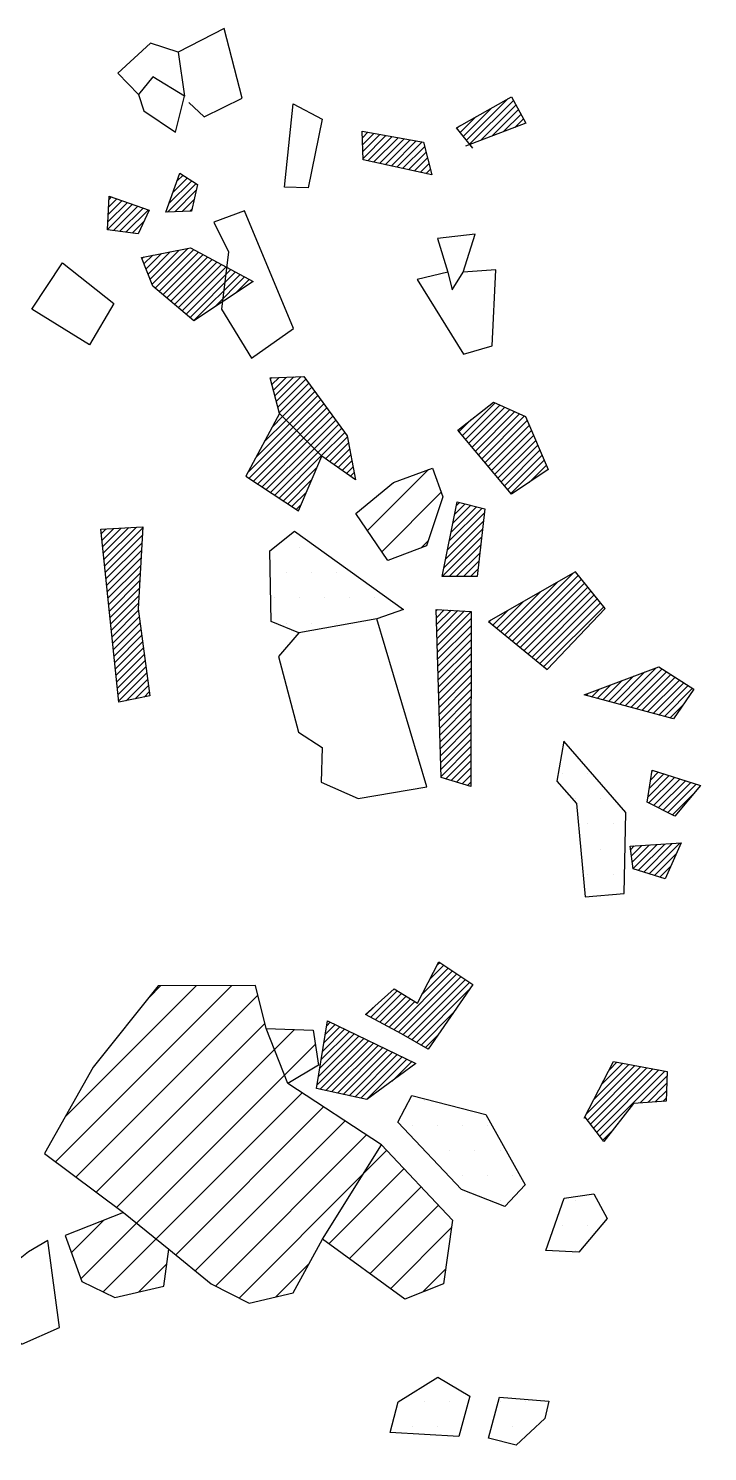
# Model space of a CAD drawing. Header units: metres. Extents: x -2.03 to 0.57, y -19.87 to -14.8.
# Drawn here: x -0.441 to -0.103, y -17.312 to -16.604 of the extents above; entities that cross this region are included whole.
import ezdxf

# ---------------------------------------------------------------- set-up
doc = ezdxf.new("R2010")
doc.units = ezdxf.units.M
doc.header["$LTSCALE"] = 25
doc.header["$MEASUREMENT"] = 0
doc.layers.get('0').update_dxf_attribs({"linetype": 'CONTINUOUS'})
for name, color, linetype in [('FEUER', 1, 'CONTINUOUS'), ('KNOCHEN', 2, 'CONTINUOUS'), ('KNOCHENSCHRAFF', 2, 'CONTINUOUS'), ('STEINE', 4, 'CONTINUOUS'), ('STEINESCHRAFF', 4, 'CONTINUOUS')]:
    doc.layers.add(name, color=color, linetype=linetype)

# ---------------------------------------------------------------- blocks, each defined once
blk = doc.blocks.new('*X5')
at = {"color": 0}
for p, q in [((30, -1682.5), (30, -1682.5)), ((31.25, -1682.5), (31.25, -1682.5)), ((32.5, -1682.5), (32.5, -1682.5)), ((29.375, -1683.75), (29.375, -1683.75)), ((30.625, -1683.75), (30.625, -1683.75)), ((31.875, -1683.75), (31.875, -1683.75)), ((33.125, -1683.75), (33.125, -1683.75)), ((34.375, -1683.75), (34.375, -1683.75)), ((35.625, -1683.75), (35.625, -1683.75)), ((36.875, -1683.75), (36.875, -1683.75)), ((2.5, -1685), (2.5, -1685)), ((3.75, -1685), (3.75, -1685)), ((30, -1685), (30, -1685)), ((31.25, -1685), (31.25, -1685)), ((32.5, -1685), (32.5, -1685)), ((33.75, -1685), (33.75, -1685)), ((35, -1685), (35, -1685)), ((36.25, -1685), (36.25, -1685)), ((37.5, -1685), (37.5, -1685)), ((-31.875, -1686.25), (-31.875, -1686.25)), ((-30.625, -1686.25), (-30.625, -1686.25)), ((1.875, -1686.25), (1.875, -1686.25)), ((3.125, -1686.25), (3.125, -1686.25)), ((4.375, -1686.25), (4.375, -1686.25)), ((30.625, -1686.25), (30.625, -1686.25)), ((31.875, -1686.25), (31.875, -1686.25)), ((33.125, -1686.25), (33.125, -1686.25)), ((34.375, -1686.25), (34.375, -1686.25)), ((35.625, -1686.25), (35.625, -1686.25)), ((36.875, -1686.25), (36.875, -1686.25)), ((-31.25, -1687.5), (-31.25, -1687.5)), ((-30, -1687.5), (-30, -1687.5)), ((-28.75, -1687.5), (-28.75, -1687.5)), ((2.5, -1687.5), (2.5, -1687.5)), ((3.75, -1687.5), (3.75, -1687.5)), ((5, -1687.5), (5, -1687.5)), ((6.25, -1687.5), (6.25, -1687.5)), ((31.25, -1687.5), (31.25, -1687.5)), ((32.5, -1687.5), (32.5, -1687.5)), ((33.75, -1687.5), (33.75, -1687.5)), ((35, -1687.5), (35, -1687.5)), ((36.25, -1687.5), (36.25, -1687.5)), ((-31.875, -1688.75), (-31.875, -1688.75)), ((-30.625, -1688.75), (-30.625, -1688.75)), ((-29.375, -1688.75), (-29.375, -1688.75)), ((-28.125, -1688.75), (-28.125, -1688.75)), ((-26.875, -1688.75), (-26.875, -1688.75)), ((1.875, -1688.75), (1.875, -1688.75)), ((3.125, -1688.75), (3.125, -1688.75)), ((4.375, -1688.75), (4.375, -1688.75)), ((5.625, -1688.75), (5.625, -1688.75)), ((6.875, -1688.75), (6.875, -1688.75)), ((11.875, -1688.75), (11.875, -1688.75)), ((13.125, -1688.75), (13.125, -1688.75)), ((31.875, -1688.75), (31.875, -1688.75)), ((33.125, -1688.75), (33.125, -1688.75)), ((34.375, -1688.75), (34.375, -1688.75)), ((-31.25, -1690), (-31.25, -1690)), ((-30, -1690), (-30, -1690)), ((-28.75, -1690), (-28.75, -1690)), ((2.5, -1690), (2.5, -1690)), ((3.75, -1690), (3.75, -1690)), ((5, -1690), (5, -1690)), ((6.25, -1690), (6.25, -1690)), ((10, -1690), (10, -1690)), ((11.25, -1690), (11.25, -1690)), ((12.5, -1690), (12.5, -1690)), ((13.75, -1690), (13.75, -1690)), ((32.5, -1690), (32.5, -1690)), ((33.75, -1690), (33.75, -1690)), ((1.875, -1691.25), (1.875, -1691.25)), ((3.125, -1691.25), (3.125, -1691.25)), ((4.375, -1691.25), (4.375, -1691.25)), ((5.625, -1691.25), (5.625, -1691.25)), ((6.875, -1691.25), (6.875, -1691.25)), ((8.125, -1691.25), (8.125, -1691.25)), ((9.375, -1691.25), (9.375, -1691.25)), ((10.625, -1691.25), (10.625, -1691.25)), ((11.875, -1691.25), (11.875, -1691.25)), ((13.125, -1691.25), (13.125, -1691.25)), ((14.375, -1691.25), (14.375, -1691.25)), ((33.125, -1691.25), (33.125, -1691.25)), ((2.5, -1692.5), (2.5, -1692.5)), ((3.75, -1692.5), (3.75, -1692.5)), ((5, -1692.5), (5, -1692.5)), ((6.25, -1692.5), (6.25, -1692.5)), ((7.5, -1692.5), (7.5, -1692.5)), ((8.75, -1692.5), (8.75, -1692.5)), ((10, -1692.5), (10, -1692.5)), ((11.25, -1692.5), (11.25, -1692.5)), ((12.5, -1692.5), (12.5, -1692.5)), ((13.75, -1692.5), (13.75, -1692.5)), ((1.875, -1693.75), (1.875, -1693.75)), ((3.125, -1693.75), (3.125, -1693.75)), ((4.375, -1693.75), (4.375, -1693.75)), ((5.625, -1693.75), (5.625, -1693.75)), ((6.875, -1693.75), (6.875, -1693.75)), ((8.125, -1693.75), (8.125, -1693.75)), ((9.375, -1693.75), (9.375, -1693.75)), ((10.625, -1693.75), (10.625, -1693.75)), ((11.875, -1693.75), (11.875, -1693.75)), ((13.125, -1693.75), (13.125, -1693.75)), ((3.75, -1695), (3.75, -1695)), ((7.5, -1695), (7.5, -1695)), ((8.75, -1695), (8.75, -1695)), ((10, -1695), (10, -1695)), ((11.25, -1695), (11.25, -1695)), ((12.5, -1695), (12.5, -1695)), ((13.75, -1695), (13.75, -1695)), ((8.125, -1696.25), (8.125, -1696.25)), ((9.375, -1696.25), (9.375, -1696.25)), ((10.625, -1696.25), (10.625, -1696.25)), ((11.875, -1696.25), (11.875, -1696.25)), ((-17.5, -1697.5), (-17.5, -1697.5)), ((-16.25, -1697.5), (-16.25, -1697.5)), ((11.25, -1697.5), (11.25, -1697.5)), ((12.5, -1697.5), (12.5, -1697.5)), ((13.75, -1697.5), (13.75, -1697.5)), ((-16.875, -1698.75), (-16.875, -1698.75)), ((-15.625, -1698.75), (-15.625, -1698.75)), ((5.625, -1698.75), (5.625, -1698.75)), ((10.625, -1698.75), (10.625, -1698.75)), ((11.875, -1698.75), (11.875, -1698.75)), ((13.125, -1698.75), (13.125, -1698.75)), ((14.375, -1698.75), (14.375, -1698.75)), ((15.625, -1698.75), (15.625, -1698.75)), ((16.875, -1698.75), (16.875, -1698.75)), ((18.125, -1698.75), (18.125, -1698.75)), ((19.375, -1698.75), (19.375, -1698.75)), ((20.625, -1698.75), (20.625, -1698.75)), ((-16.25, -1700), (-16.25, -1700)), ((-15, -1700), (-15, -1700)), ((5, -1700), (5, -1700)), ((6.25, -1700), (6.25, -1700)), ((7.5, -1700), (7.5, -1700)), ((11.25, -1700), (11.25, -1700)), ((12.5, -1700), (12.5, -1700)), ((13.75, -1700), (13.75, -1700)), ((15, -1700), (15, -1700)), ((16.25, -1700), (16.25, -1700)), ((17.5, -1700), (17.5, -1700)), ((18.75, -1700), (18.75, -1700)), ((20, -1700), (20, -1700)), ((21.25, -1700), (21.25, -1700)), ((-15.625, -1701.25), (-15.625, -1701.25)), ((4.375, -1701.25), (4.375, -1701.25)), ((5.625, -1701.25), (5.625, -1701.25)), ((6.875, -1701.25), (6.875, -1701.25)), ((11.875, -1701.25), (11.875, -1701.25)), ((13.125, -1701.25), (13.125, -1701.25)), ((14.375, -1701.25), (14.375, -1701.25)), ((15.625, -1701.25), (15.625, -1701.25)), ((16.875, -1701.25), (16.875, -1701.25)), ((18.125, -1701.25), (18.125, -1701.25)), ((19.375, -1701.25), (19.375, -1701.25)), ((20.625, -1701.25), (20.625, -1701.25)), ((21.875, -1701.25), (21.875, -1701.25)), ((-16.25, -1702.5), (-16.25, -1702.5)), ((-15, -1702.5), (-15, -1702.5)), ((5, -1702.5), (5, -1702.5)), ((6.25, -1702.5), (6.25, -1702.5)), ((7.5, -1702.5), (7.5, -1702.5)), ((12.5, -1702.5), (12.5, -1702.5)), ((13.75, -1702.5), (13.75, -1702.5)), ((15, -1702.5), (15, -1702.5)), ((16.25, -1702.5), (16.25, -1702.5)), ((17.5, -1702.5), (17.5, -1702.5)), ((18.75, -1702.5), (18.75, -1702.5)), ((20, -1702.5), (20, -1702.5)), ((21.25, -1702.5), (21.25, -1702.5)), ((4.375, -1703.75), (4.375, -1703.75)), ((5.625, -1703.75), (5.625, -1703.75)), ((6.875, -1703.75), (6.875, -1703.75)), ((8.125, -1703.75), (8.125, -1703.75)), ((13.125, -1703.75), (13.125, -1703.75)), ((14.375, -1703.75), (14.375, -1703.75)), ((15.625, -1703.75), (15.625, -1703.75)), ((16.875, -1703.75), (16.875, -1703.75)), ((18.125, -1703.75), (18.125, -1703.75)), ((19.375, -1703.75), (19.375, -1703.75)), ((20.625, -1703.75), (20.625, -1703.75)), ((21.875, -1703.75), (21.875, -1703.75)), ((5, -1705), (5, -1705)), ((6.25, -1705), (6.25, -1705)), ((7.5, -1705), (7.5, -1705)), ((13.75, -1705), (13.75, -1705)), ((15, -1705), (15, -1705)), ((16.25, -1705), (16.25, -1705)), ((17.5, -1705), (17.5, -1705)), ((18.75, -1705), (18.75, -1705)), ((20, -1705), (20, -1705)), ((21.25, -1705), (21.25, -1705)), ((4.375, -1706.25), (4.375, -1706.25)), ((5.625, -1706.25), (5.625, -1706.25)), ((6.875, -1706.25), (6.875, -1706.25)), ((8.125, -1706.25), (8.125, -1706.25)), ((14.375, -1706.25), (14.375, -1706.25)), ((15.625, -1706.25), (15.625, -1706.25)), ((16.875, -1706.25), (16.875, -1706.25)), ((18.125, -1706.25), (18.125, -1706.25)), ((19.375, -1706.25), (19.375, -1706.25)), ((20.625, -1706.25), (20.625, -1706.25)), ((21.875, -1706.25), (21.875, -1706.25)), ((5, -1707.5), (5, -1707.5)), ((6.25, -1707.5), (6.25, -1707.5)), ((7.5, -1707.5), (7.5, -1707.5)), ((16.25, -1707.5), (16.25, -1707.5)), ((17.5, -1707.5), (17.5, -1707.5)), ((18.75, -1707.5), (18.75, -1707.5)), ((20, -1707.5), (20, -1707.5)), ((21.25, -1707.5), (21.25, -1707.5)), ((18.125, -1708.75), (18.125, -1708.75)), ((19.375, -1708.75), (19.375, -1708.75)), ((-24.375, -1713.75), (-24.375, -1713.75)), ((-25, -1715), (-25, -1715)), ((-23.75, -1715), (-23.75, -1715)), ((-22.5, -1715), (-22.5, -1715)), ((-21.25, -1715), (-21.25, -1715)), ((-24.375, -1716.25), (-24.375, -1716.25)), ((-23.125, -1716.25), (-23.125, -1716.25)), ((-21.875, -1716.25), (-21.875, -1716.25)), ((-20.625, -1716.25), (-20.625, -1716.25)), ((-22.5, -1717.5), (-22.5, -1717.5)), ((-21.25, -1717.5), (-21.25, -1717.5)), ((-20, -1717.5), (-20, -1717.5)), ((-20.625, -1718.75), (-20.625, -1718.75)), ((-16.875, -1718.75), (-16.875, -1718.75)), ((-17.5, -1720), (-17.5, -1720)), ((-16.25, -1720), (-16.25, -1720)), ((-16.875, -1721.25), (-16.875, -1721.25)), ((1.25, -1727.5), (1.25, -1727.5)), ((-25.625, -1728.75), (-25.625, -1728.75)), ((-24.375, -1728.75), (-24.375, -1728.75)), ((-23.125, -1728.75), (-23.125, -1728.75)), ((-20.625, -1728.75), (-20.625, -1728.75)), ((-19.375, -1728.75), (-19.375, -1728.75)), ((0.625, -1728.75), (0.625, -1728.75)), ((1.875, -1728.75), (1.875, -1728.75)), ((-25, -1730), (-25, -1730)), ((-23.75, -1730), (-23.75, -1730)), ((-20, -1730), (-20, -1730)), ((-10.625, -1741.25), (-10.625, -1741.25)), ((-10, -1742.5), (-10, -1742.5)), ((-10.625, -1743.75), (-10.625, -1743.75)), ((-9.375, -1743.75), (-9.375, -1743.75))]:
    blk.add_line(p, q, dxfattribs=at)
blk = doc.blocks.new('*X23')
at = {"color": 0}
for p, q in [((-22.499, -1680.664), (-20.873, -1679.039)), ((-22.338, -1680.857), (-20.629, -1679.148)), ((-22.178, -1681.05), (-20.384, -1679.257)), ((-22.017, -1681.243), (-20.139, -1679.366)), ((-21.856, -1681.436), (-19.895, -1679.475)), ((-21.695, -1681.628), (-19.65, -1679.583)), ((-21.535, -1681.821), (-19.406, -1679.692)), ((-22.66, -1680.472), (-22.059, -1679.871)), ((-21.374, -1682.014), (-19.276, -1679.916)), ((-21.213, -1682.207), (-19.169, -1680.163)), ((-21.052, -1682.4), (-19.063, -1680.411)), ((-20.892, -1682.593), (-18.957, -1680.658)), ((-20.731, -1682.785), (-18.851, -1680.906)), ((-20.57, -1682.978), (-18.745, -1681.153)), ((-20.409, -1683.171), (-18.639, -1681.4)), ((-20.249, -1683.364), (-18.533, -1681.648)), ((-20.088, -1683.557), (-18.427, -1681.895)), ((-19.174, -1682.996), (-18.32, -1682.143)), ((-23.239, -1686.354), (-21.405, -1684.52)), ((-23.151, -1685.912), (-21.517, -1684.278)), ((-23.062, -1685.47), (-21.799, -1684.207)), ((-22.974, -1685.028), (-22.081, -1684.135)), ((-22.885, -1684.586), (-22.363, -1684.064)), ((-22.796, -1684.144), (-22.645, -1683.992)), ((-23.416, -1687.239), (-21.498, -1685.32)), ((-23.328, -1686.796), (-21.452, -1684.92)), ((-23.505, -1687.681), (-21.544, -1685.72)), ((-23.159, -1687.689), (-21.591, -1686.12)), ((-22.804, -1687.687), (-21.637, -1686.52)), ((-22.449, -1687.685), (-21.684, -1686.92)), ((-22.093, -1687.683), (-21.73, -1687.32)), ((-20.2, -1690.74), (-16.964, -1687.504)), ((-20.395, -1690.581), (-17.788, -1687.975)), ((-20.005, -1690.899), (-16.734, -1687.628)), ((-19.811, -1691.058), (-16.576, -1687.823)), ((-19.616, -1691.217), (-16.417, -1688.017)), ((-19.421, -1691.375), (-16.258, -1688.212)), ((-20.784, -1690.263), (-19.438, -1688.917)), ((-20.589, -1690.422), (-18.613, -1688.446)), ((-19.227, -1691.534), (-16.1, -1688.407)), ((-19.032, -1691.693), (-15.941, -1688.602)), ((-18.837, -1691.852), (-15.783, -1688.797)), ((-23.803, -1689.393), (-23.738, -1689.328)), ((-23.793, -1689.736), (-23.402, -1689.346)), ((-23.783, -1690.08), (-23.067, -1689.364)), ((-23.773, -1690.423), (-22.731, -1689.382)), ((-23.762, -1690.767), (-22.396, -1689.4)), ((-23.752, -1691.11), (-22.07, -1689.428)), ((-20.979, -1690.104), (-20.262, -1689.388)), ((-18.643, -1692.011), (-15.624, -1688.992)), ((-18.448, -1692.17), (-15.465, -1689.187)), ((-23.742, -1691.454), (-22.07, -1689.782)), ((-23.732, -1691.797), (-22.07, -1690.135)), ((-21.173, -1689.945), (-21.087, -1689.859)), ((-23.722, -1692.141), (-22.071, -1690.489)), ((-23.712, -1692.484), (-22.071, -1690.843)), ((-23.702, -1692.828), (-22.071, -1691.197)), ((-23.692, -1693.171), (-22.072, -1691.551)), ((-23.682, -1693.514), (-22.072, -1691.905)), ((-23.672, -1693.858), (-22.072, -1692.259)), ((-14.95, -1693.975), (-13.412, -1692.437)), ((-14.672, -1694.051), (-12.846, -1692.224)), ((-14.394, -1694.126), (-12.552, -1692.285)), ((-14.116, -1694.201), (-12.337, -1692.423)), ((-23.662, -1694.201), (-22.073, -1692.612)), ((-23.652, -1694.545), (-22.073, -1692.966)), ((-15.785, -1693.75), (-15.11, -1693.075)), ((-15.507, -1693.825), (-14.544, -1692.862)), ((-15.229, -1693.9), (-13.978, -1692.649)), ((-13.837, -1694.277), (-12.121, -1692.561)), ((-13.559, -1694.352), (-11.906, -1692.699)), ((-13.281, -1694.427), (-11.69, -1692.837)), ((-13.002, -1694.502), (-11.475, -1692.975)), ((-12.724, -1694.578), (-11.259, -1693.113)), ((-23.641, -1694.888), (-22.073, -1693.32)), ((-23.631, -1695.232), (-22.074, -1693.674)), ((-16.342, -1693.599), (-16.243, -1693.5)), ((-16.063, -1693.674), (-15.676, -1693.287)), ((-12.446, -1694.653), (-11.043, -1693.25)), ((-23.621, -1695.575), (-22.074, -1694.028)), ((-23.611, -1695.919), (-22.074, -1694.382)), ((-12.168, -1694.728), (-11.517, -1694.078)), ((-23.601, -1696.262), (-22.075, -1694.736)), ((-23.591, -1696.606), (-22.075, -1695.09)), ((-23.581, -1696.949), (-22.075, -1695.443)), ((-23.571, -1697.293), (-22.075, -1695.797)), ((-23.561, -1697.636), (-22.076, -1696.151)), ((-23.331, -1697.759), (-22.076, -1696.505)), ((-23.06, -1697.842), (-22.076, -1696.859)), ((-22.789, -1697.925), (-22.077, -1697.213)), ((-13.126, -1697.808), (-12.746, -1697.427)), ((-13.061, -1697.389), (-13.015, -1697.343)), ((-22.518, -1698.007), (-22.077, -1697.567)), ((-22.247, -1698.09), (-22.077, -1697.92)), ((-13.257, -1698.646), (-12.207, -1697.596)), ((-13.215, -1698.957), (-11.938, -1697.681)), ((-13.192, -1698.227), (-12.476, -1697.512)), ((-12.981, -1699.077), (-11.669, -1697.765)), ((-12.747, -1699.197), (-11.4, -1697.85)), ((-12.513, -1699.317), (-11.131, -1697.934)), ((-12.28, -1699.436), (-10.862, -1698.018)), ((-12.046, -1699.556), (-11.009, -1698.519)), ((-13.475, -1702.399), (-12.051, -1700.975)), ((-13.206, -1702.484), (-11.673, -1700.951)), ((-14.131, -1701.287), (-13.941, -1701.098)), ((-14.087, -1701.597), (-13.563, -1701.074)), ((-14.043, -1701.907), (-13.185, -1701.049)), ((-13.999, -1702.217), (-12.807, -1701.024)), ((-13.743, -1702.314), (-12.429, -1701)), ((-12.938, -1702.569), (-11.845, -1701.476)), ((-12.669, -1702.655), (-12.135, -1702.12)), ((-25.919, -1710.248), (-22.991, -1707.319)), ((-24.495, -1708.47), (-23.204, -1707.178)), ((-24.114, -1707.735), (-23.417, -1707.038)), ((-23.733, -1707.001), (-23.63, -1706.897)), ((-25.689, -1710.371), (-22.777, -1707.459)), ((-25.461, -1710.496), (-22.564, -1707.6)), ((-25.236, -1710.625), (-22.351, -1707.74)), ((-25.011, -1710.753), (-22.138, -1707.881)), ((-27.07, -1709.631), (-25.746, -1708.306)), ((-26.84, -1709.754), (-25.525, -1708.439)), ((-26.61, -1709.877), (-25.304, -1708.572)), ((-26.38, -1710.001), (-25.083, -1708.705)), ((-24.785, -1710.882), (-22.172, -1708.268)), ((-27.3, -1709.507), (-26.91, -1709.117)), ((-26.15, -1710.124), (-24.863, -1708.838)), ((-24.56, -1711.01), (-22.963, -1709.413)), ((-29.387, -1710.887), (-28.603, -1710.103)), ((-29.319, -1710.465), (-28.841, -1709.988)), ((-29.251, -1710.044), (-29.08, -1709.873)), ((-29.728, -1712.995), (-27.41, -1710.678)), ((-29.66, -1712.574), (-27.649, -1710.563)), ((-29.593, -1713.214), (-27.171, -1710.793)), ((-29.591, -1712.152), (-27.887, -1710.448)), ((-29.523, -1711.73), (-28.126, -1710.333)), ((-29.455, -1711.309), (-28.364, -1710.218)), ((-24.335, -1711.138), (-23.754, -1710.557)), ((-29.303, -1713.278), (-26.933, -1710.908)), ((-29.013, -1713.341), (-26.694, -1711.023)), ((-28.723, -1713.405), (-26.456, -1711.138)), ((-28.433, -1713.468), (-26.217, -1711.253)), ((-28.143, -1713.532), (-25.979, -1711.368)), ((-27.853, -1713.596), (-25.74, -1711.483)), ((-27.563, -1713.659), (-25.502, -1711.598)), ((-27.273, -1713.723), (-25.263, -1711.713)), ((-25.996, -1712.8), (-25.025, -1711.828)), ((-16.337, -1714.454), (-13.911, -1712.027)), ((-16.271, -1714.741), (-13.613, -1712.083)), ((-16.118, -1714.942), (-13.315, -1712.139)), ((-15.966, -1715.143), (-13.017, -1712.195)), ((-15.952, -1713.716), (-14.208, -1711.972)), ((-15.813, -1715.344), (-12.719, -1712.25)), ((-15.661, -1715.546), (-12.421, -1712.306)), ((-15.568, -1712.978), (-14.506, -1711.916)), ((-15.183, -1712.239), (-14.804, -1711.86)), ((-13.655, -1713.893), (-12.321, -1712.559)), ((-13.276, -1713.868), (-12.332, -1712.924)), ((-12.897, -1713.842), (-12.343, -1713.288)), ((-12.518, -1713.817), (-12.353, -1713.652)), ((-15.508, -1715.747), (-15.07, -1715.308))]:
    blk.add_line(p, q, dxfattribs=at)
blk = doc.blocks.new('*X26')
at = {"color": 0}
for p, q in [((-22.297, -1665.967), (-20.223, -1663.893)), ((-22.139, -1666.162), (-19.956, -1663.979)), ((-22.613, -1665.576), (-21.838, -1664.801)), ((-22.455, -1665.771), (-21.031, -1664.347)), ((-21.603, -1665.98), (-19.831, -1664.208)), ((-21.034, -1665.765), (-19.706, -1664.437)), ((-20.465, -1665.549), (-19.582, -1664.666)), ((-22.771, -1665.38), (-22.645, -1665.254)), ((-19.897, -1665.334), (-19.457, -1664.894)), ((-27.481, -1665.847), (-27.204, -1665.57)), ((-27.467, -1666.187), (-26.904, -1665.624)), ((-27.453, -1666.527), (-26.604, -1665.677)), ((-27.439, -1666.866), (-26.304, -1665.731)), ((-27.215, -1666.995), (-26.004, -1665.784)), ((-26.924, -1667.059), (-25.703, -1665.838)), ((-26.634, -1667.122), (-25.403, -1665.891)), ((-26.344, -1667.185), (-25.103, -1665.945)), ((-26.054, -1667.249), (-24.803, -1665.998)), ((-25.764, -1667.312), (-24.503, -1666.052)), ((-25.474, -1667.376), (-24.376, -1666.278)), ((-25.184, -1667.439), (-24.304, -1666.56)), ((-24.894, -1667.503), (-24.232, -1666.841)), ((-24.603, -1667.566), (-24.16, -1667.123)), ((-24.313, -1667.63), (-24.088, -1667.405)), ((-37.187, -1669.543), (-35.762, -1668.118)), ((-37.113, -1669.115), (-35.977, -1667.98)), ((-36.911, -1668.56), (-36.193, -1667.842)), ((-36.71, -1668.005), (-36.409, -1667.704)), ((-24.023, -1667.693), (-24.016, -1667.686)), ((-40.15, -1670.032), (-39.18, -1669.061)), ((-40.13, -1669.657), (-39.442, -1668.969)), ((-40.109, -1669.283), (-39.703, -1668.877)), ((-40.088, -1668.908), (-39.964, -1668.785)), ((-36.816, -1669.526), (-35.765, -1668.475)), ((-36.446, -1669.509), (-35.868, -1668.931)), ((-40.171, -1670.406), (-38.919, -1669.154)), ((-39.878, -1670.466), (-38.658, -1669.246)), ((-39.564, -1670.506), (-38.397, -1669.338)), ((-39.251, -1670.546), (-38.135, -1669.431)), ((-36.076, -1669.493), (-35.971, -1669.388)), ((-38.937, -1670.586), (-38.342, -1669.991)), ((-38.453, -1671.87), (-38.356, -1671.773)), ((-38.352, -1672.123), (-37.918, -1671.688)), ((-38.252, -1672.375), (-37.48, -1671.604)), ((-38.151, -1672.628), (-37.042, -1671.52)), ((-38.05, -1672.881), (-36.604, -1671.435)), ((-37.949, -1673.134), (-36.166, -1671.351)), ((-37.789, -1673.327), (-35.874, -1671.412)), ((-37.597, -1673.489), (-35.644, -1671.535)), ((-37.405, -1673.651), (-35.413, -1671.658)), ((-37.213, -1673.812), (-35.183, -1671.782)), ((-37.021, -1673.974), (-34.953, -1671.905)), ((-36.829, -1674.135), (-34.722, -1672.028)), ((-36.637, -1674.297), (-34.492, -1672.151)), ((-36.445, -1674.458), (-34.261, -1672.274)), ((-36.253, -1674.62), (-34.031, -1672.397)), ((-36.061, -1674.781), (-33.801, -1672.521)), ((-35.869, -1674.943), (-33.57, -1672.644)), ((-34.843, -1674.27), (-33.34, -1672.767)), ((-33.796, -1673.577), (-33.109, -1672.89)), ((-32.059, -1677.85), (-31.991, -1677.782)), ((-31.985, -1678.13), (-31.624, -1677.769)), ((-31.912, -1678.41), (-31.258, -1677.756)), ((-31.838, -1678.69), (-30.892, -1677.743)), ((-31.765, -1678.97), (-30.525, -1677.73)), ((-31.691, -1679.25), (-30.297, -1677.856)), ((-31.618, -1679.53), (-30.148, -1678.06)), ((-31.456, -1679.722), (-29.998, -1678.264)), ((-31.28, -1679.9), (-29.849, -1678.468)), ((-31.105, -1680.078), (-29.699, -1678.672)), ((-30.929, -1680.256), (-29.55, -1678.877)), ((-31.958, -1680.224), (-31.456, -1679.722)), ((-30.754, -1680.434), (-29.401, -1679.081)), ((-30.578, -1680.612), (-29.251, -1679.285)), ((-30.403, -1680.79), (-29.102, -1679.489)), ((-30.227, -1680.968), (-28.953, -1679.693)), ((-33.177, -1682.503), (-30.929, -1680.256)), ((-32.77, -1681.743), (-31.105, -1680.078)), ((-32.364, -1680.984), (-31.28, -1679.9)), ((-30.052, -1681.146), (-28.803, -1679.897)), ((-29.876, -1681.324), (-28.654, -1680.102)), ((-29.701, -1681.502), (-28.504, -1680.306)), ((-33.115, -1682.795), (-30.754, -1680.434)), ((-32.901, -1682.935), (-30.578, -1680.612)), ((-32.688, -1683.076), (-30.403, -1680.79)), ((-32.475, -1683.216), (-30.227, -1680.968)), ((-29.525, -1681.68), (-28.355, -1680.51)), ((-29.32, -1681.828), (-28.224, -1680.732)), ((-29.111, -1681.973), (-28.167, -1681.029)), ((-32.262, -1683.357), (-30.052, -1681.146)), ((-32.049, -1683.497), (-29.876, -1681.324)), ((-31.836, -1683.638), (-29.701, -1681.502)), ((-31.623, -1683.778), (-29.525, -1681.68)), ((-28.901, -1682.117), (-28.11, -1681.326)), ((-28.692, -1682.261), (-28.054, -1681.623)), ((-31.41, -1683.919), (-29.74, -1682.249)), ((-28.483, -1682.406), (-27.997, -1681.92)), ((-28.274, -1682.55), (-27.94, -1682.216)), ((-28.064, -1682.694), (-27.883, -1682.513)), ((-31.197, -1684.059), (-30.005, -1682.867)), ((-27.855, -1682.838), (-27.827, -1682.81)), ((-30.984, -1684.2), (-30.269, -1683.485)), ((-30.771, -1684.34), (-30.534, -1684.103)), ((-40.481, -1685.565), (-40.227, -1685.311)), ((-40.448, -1685.885), (-39.853, -1685.291)), ((-40.414, -1686.205), (-39.48, -1685.271)), ((-40.38, -1686.525), (-39.106, -1685.251)), ((-40.346, -1686.844), (-38.733, -1685.231)), ((-40.313, -1687.164), (-38.419, -1685.271)), ((-40.279, -1687.484), (-38.44, -1685.646)), ((-40.245, -1687.804), (-38.462, -1686.021)), ((-40.211, -1688.124), (-38.484, -1686.396)), ((-40.177, -1688.443), (-38.505, -1686.771)), ((-40.144, -1688.763), (-38.527, -1687.146)), ((-40.11, -1689.083), (-38.548, -1687.521)), ((-40.076, -1689.403), (-38.57, -1687.896)), ((-40.042, -1689.722), (-38.591, -1688.272)), ((-40.009, -1690.042), (-38.613, -1688.647)), ((-39.975, -1690.362), (-38.635, -1689.022)), ((-39.941, -1690.682), (-38.639, -1689.38)), ((-39.907, -1691.002), (-38.597, -1689.692)), ((-39.874, -1691.321), (-38.555, -1690.003)), ((-39.84, -1691.641), (-38.513, -1690.315)), ((-39.806, -1691.961), (-38.472, -1690.627)), ((-39.772, -1692.281), (-38.43, -1690.938)), ((-39.738, -1692.601), (-38.388, -1691.25)), ((-39.705, -1692.92), (-38.346, -1691.561)), ((-39.671, -1693.24), (-38.304, -1691.873)), ((-39.637, -1693.56), (-38.262, -1692.185)), ((-39.603, -1693.88), (-38.22, -1692.496)), ((-39.24, -1693.87), (-38.178, -1692.808)), ((-38.795, -1693.779), (-38.136, -1693.12)), ((-38.35, -1693.687), (-38.094, -1693.431))]:
    blk.add_line(p, q, dxfattribs=at)
blk = doc.blocks.new('*X38')
at = {"color": 0}
for p, q in [((-27.231, -1685.396), (-24.196, -1682.361)), ((-26.514, -1686.448), (-23.556, -1683.489)), ((-1.815, -1686.497), (-0.094, -1684.776)), ((-1.531, -1687.981), (1.289, -1685.16)), ((-24.572, -1686.273), (-24.19, -1685.891)), ((-0.546, -1688.763), (1.518, -1686.699)), ((0.943, -1689.042), (1.289, -1688.697)), ((-42.751, -1716.826), (-33.971, -1708.046)), ((-42.286, -1714.594), (-35.748, -1708.055)), ((-41.738, -1717.581), (-32.676, -1708.519)), ((-38.101, -1708.641), (-37.524, -1708.064)), ((-40.725, -1718.336), (-32.33, -1709.941)), ((-31.856, -1711.235), (-30.857, -1710.235)), ((-39.713, -1719.091), (-31.856, -1711.235)), ((-31.356, -1712.502), (-29.819, -1710.965)), ((-38.724, -1719.87), (-31.356, -1712.502)), ((-37.747, -1720.661), (-30.478, -1713.392)), ((-36.772, -1721.454), (-29.408, -1714.09)), ((-35.801, -1722.251), (-28.338, -1714.788)), ((-34.792, -1723.01), (-27.268, -1715.486)), ((3.96, -1719.613), (7.928, -1715.645)), ((-27.435, -1717.42), (-26.264, -1716.249)), ((3.798, -1721.542), (9.284, -1716.056)), ((-29.152, -1720.905), (-25.407, -1717.16)), ((3.694, -1723.414), (9.987, -1717.121)), ((-33.619, -1723.605), (-27.435, -1717.42)), ((-28.13, -1721.65), (-24.549, -1718.07)), ((4.474, -1724.402), (10.69, -1718.186)), ((-27.108, -1722.396), (-23.692, -1718.981)), ((-41.962, -1721.34), (-40.356, -1719.734)), ((-41.493, -1722.639), (-38.724, -1719.87)), ((-26.086, -1723.142), (-23.043, -1720.099)), ((-40.384, -1723.299), (-37.747, -1720.661)), ((-38.625, -1723.307), (-37.211, -1721.893)), ((-31.786, -1723.539), (-30.131, -1721.884)), ((-24.489, -1723.313), (-23.331, -1722.155))]:
    blk.add_line(p, q, dxfattribs=at)

msp = doc.modelspace()

# ---------------------------------------------------------------- linework, layer by layer
at = {"layer": 'KNOCHEN'}
for points in [[(-0.2198, -16.66358), (-0.22802, -16.65342), (-0.20054, -16.63798), (-0.19334, -16.65121), (-0.22338, -16.66258)], [(-0.27436, -16.66947), (-0.27494, -16.65519), (-0.2443, -16.66065), (-0.24014, -16.67695), (-0.27436, -16.66947)], [(-0.37269, -16.69546), (-0.36564, -16.67604), (-0.35694, -16.68161), (-0.35994, -16.69489), (-0.37269, -16.69546)], [(-0.40172, -16.70428), (-0.40079, -16.68744), (-0.38086, -16.69448), (-0.38641, -16.70624), (-0.40172, -16.70428)], [(-0.35865, -16.74947), (-0.37914, -16.73223), (-0.38482, -16.71797), (-0.36036, -16.71326), (-0.32916, -16.72994), (-0.35865, -16.74947)], [(-0.31608, -16.79568), (-0.32076, -16.77785), (-0.30392, -16.77726), (-0.28235, -16.80674), (-0.27816, -16.82865), (-0.29505, -16.817)], [(-0.20058, -16.83592), (-0.22727, -16.80391), (-0.20948, -16.79005), (-0.19363, -16.79711), (-0.18228, -16.82359), (-0.20058, -16.83592)], [(-0.31608, -16.79568), (-0.33276, -16.82688), (-0.30665, -16.8441), (-0.29505, -16.817), (-0.31608, -16.79568)], [(-0.21772, -16.87682), (-0.23507, -16.8769), (-0.2276, -16.83963), (-0.21381, -16.84313), (-0.21772, -16.87682)], [(-0.39597, -16.93943), (-0.40507, -16.85326), (-0.38416, -16.85214), (-0.3865, -16.89296), (-0.38068, -16.93629), (-0.39597, -16.93943)], [(-0.1828, -16.92307), (-0.15388, -16.89283), (-0.16876, -16.87453), (-0.212, -16.89924), (-0.1828, -16.92307)], [(-0.23559, -16.9769), (-0.23805, -16.89324), (-0.2207, -16.89418), (-0.22078, -16.98141), (-0.23559, -16.9769)], [(-0.16438, -16.93573), (-0.1272, -16.92177), (-0.1098, -16.93291), (-0.11993, -16.94775), (-0.16438, -16.93573)], [(-0.13299, -16.98914), (-0.13052, -16.97331), (-0.1065, -16.98085), (-0.11918, -16.99621), (-0.13299, -16.98914)], [(-0.13997, -17.02234), (-0.14155, -17.01112), (-0.11606, -17.00946), (-0.12413, -17.02736), (-0.13997, -17.02234)], [(-0.24206, -17.11212), (-0.25536, -17.10453), (-0.27327, -17.09493), (-0.25905, -17.0821), (-0.24728, -17.08919), (-0.23667, -17.06873), (-0.21978, -17.07987), (-0.24206, -17.11212), (-0.24206, -17.11212)], [(-0.29757, -17.13178), (-0.29213, -17.09808), (-0.24815, -17.11929), (-0.27255, -17.13727), (-0.29757, -17.13178)], [(-0.16435, -17.14642), (-0.1497, -17.11829), (-0.12314, -17.12326), (-0.12358, -17.13806), (-0.1399, -17.13916), (-0.1546, -17.15811), (-0.16384, -17.14591)]]:
    msp.add_lwpolyline(points, dxfattribs=at)
at = {"layer": 'STEINE'}
for points in [[(-0.36123, -16.64082), (-0.35354, -16.64792), (-0.33471, -16.63865), (-0.34356, -16.604), (-0.36645, -16.61585), (-0.36328, -16.63777)], [(-0.36645, -16.61585), (-0.38025, -16.61133), (-0.3965, -16.6262), (-0.38624, -16.63686)], [(-0.38624, -16.63686), (-0.38365, -16.64501), (-0.36779, -16.65565), (-0.36328, -16.63777), (-0.37915, -16.62815), (-0.38624, -16.63686)], [(-0.31357, -16.68293), (-0.30919, -16.64158), (-0.29487, -16.64916), (-0.30184, -16.68338), (-0.31357, -16.68293)], [(-0.3449, -16.74379), (-0.32999, -16.7682), (-0.30914, -16.7533), (-0.33341, -16.69476), (-0.34869, -16.70045), (-0.34147, -16.7152), (-0.3449, -16.74379)], [(-0.23225, -16.72537), (-0.23017, -16.73404), (-0.2246, -16.72534), (-0.21857, -16.70643), (-0.23743, -16.70857), (-0.23225, -16.72537)], [(-0.41062, -16.76146), (-0.43928, -16.74375), (-0.42409, -16.72072), (-0.39848, -16.74099), (-0.41062, -16.76146)], [(-0.23225, -16.72537), (-0.24754, -16.72902), (-0.22439, -16.76615), (-0.21013, -16.762), (-0.20828, -16.72424), (-0.2246, -16.72534)], [(-0.26215, -16.86888), (-0.27808, -16.84549), (-0.25928, -16.83009), (-0.23993, -16.82285), (-0.23476, -16.83711), (-0.2428, -16.86164), (-0.26215, -16.86888)], [(-0.30635, -16.90481), (-0.32015, -16.89926), (-0.32084, -16.86407), (-0.30864, -16.85431), (-0.25437, -16.89332), (-0.26761, -16.89798)], [(-0.30635, -16.90481), (-0.3165, -16.91659), (-0.30662, -16.95429), (-0.29484, -16.96189), (-0.29527, -16.97923), (-0.27686, -16.9873), (-0.24271, -16.98152), (-0.26761, -16.89798), (-0.30635, -16.90481)], [(-0.1445, -17.0346), (-0.14368, -16.9943), (-0.17446, -16.95874), (-0.17794, -16.97865), (-0.16819, -16.98983), (-0.16388, -17.03623), (-0.1445, -17.0346)], [(-0.43311, -17.16408), (-0.39368, -17.19348), (-0.37115, -17.21173), (-0.35015, -17.22897), (-0.33122, -17.23857), (-0.30931, -17.23336), (-0.29465, -17.20676), (-0.26529, -17.15968), (-0.31187, -17.1293), (-0.32272, -17.10181), (-0.32793, -17.08041), (-0.37639, -17.08065), (-0.40884, -17.12111), (-0.43311, -17.16408)], [(-0.32272, -17.10181), (-0.29925, -17.10271), (-0.29661, -17.12004), (-0.31187, -17.1293)], [(-0.25719, -17.14841), (-0.25011, -17.13512), (-0.21333, -17.14463), (-0.19377, -17.17973), (-0.20392, -17.19049), (-0.22539, -17.18193), (-0.25719, -17.14841)], [(-0.26529, -17.15968), (-0.22991, -17.19725), (-0.23434, -17.22891), (-0.25369, -17.23665), (-0.29465, -17.20676)], [(-0.18341, -17.21233), (-0.17436, -17.18627), (-0.15957, -17.18415), (-0.15288, -17.19636), (-0.16708, -17.21327), (-0.18341, -17.21233)], [(-0.39368, -17.19348), (-0.42271, -17.20484), (-0.41443, -17.22776), (-0.39807, -17.23584), (-0.37361, -17.23011), (-0.37115, -17.21173)], [(-0.44103, -17.2131), (-0.46695, -17.23363), (-0.44437, -17.25903), (-0.42554, -17.25077), (-0.43137, -17.20744), (-0.44103, -17.2131)], [(-0.26101, -17.30301), (-0.25701, -17.28769), (-0.23717, -17.27534), (-0.22131, -17.28496), (-0.22682, -17.30488), (-0.26101, -17.30301)], [(-0.21202, -17.30583), (-0.20651, -17.28539), (-0.18202, -17.28731), (-0.18401, -17.296), (-0.19823, -17.30933), (-0.21202, -17.30583)]]:
    msp.add_lwpolyline(points, dxfattribs=at)

# ---------------------------------------------------------------- block references
at = {"layer": 'FEUER', "xscale": 0.01, "yscale": 0.01, "zscale": 0.01}
msp.add_blockref('*X38', (0, 0), dxfattribs=at)
at = {"layer": 'KNOCHENSCHRAFF', "xscale": 0.01, "yscale": 0.01, "zscale": 0.01}
for name in ['*X26', '*X23']:
    msp.add_blockref(name, (0, 0), dxfattribs=at)
at = {"layer": 'STEINESCHRAFF', "xscale": 0.01, "yscale": 0.01, "zscale": 0.01}
msp.add_blockref('*X5', (0, 0), dxfattribs=at)

doc.saveas('drawing.dxf')
